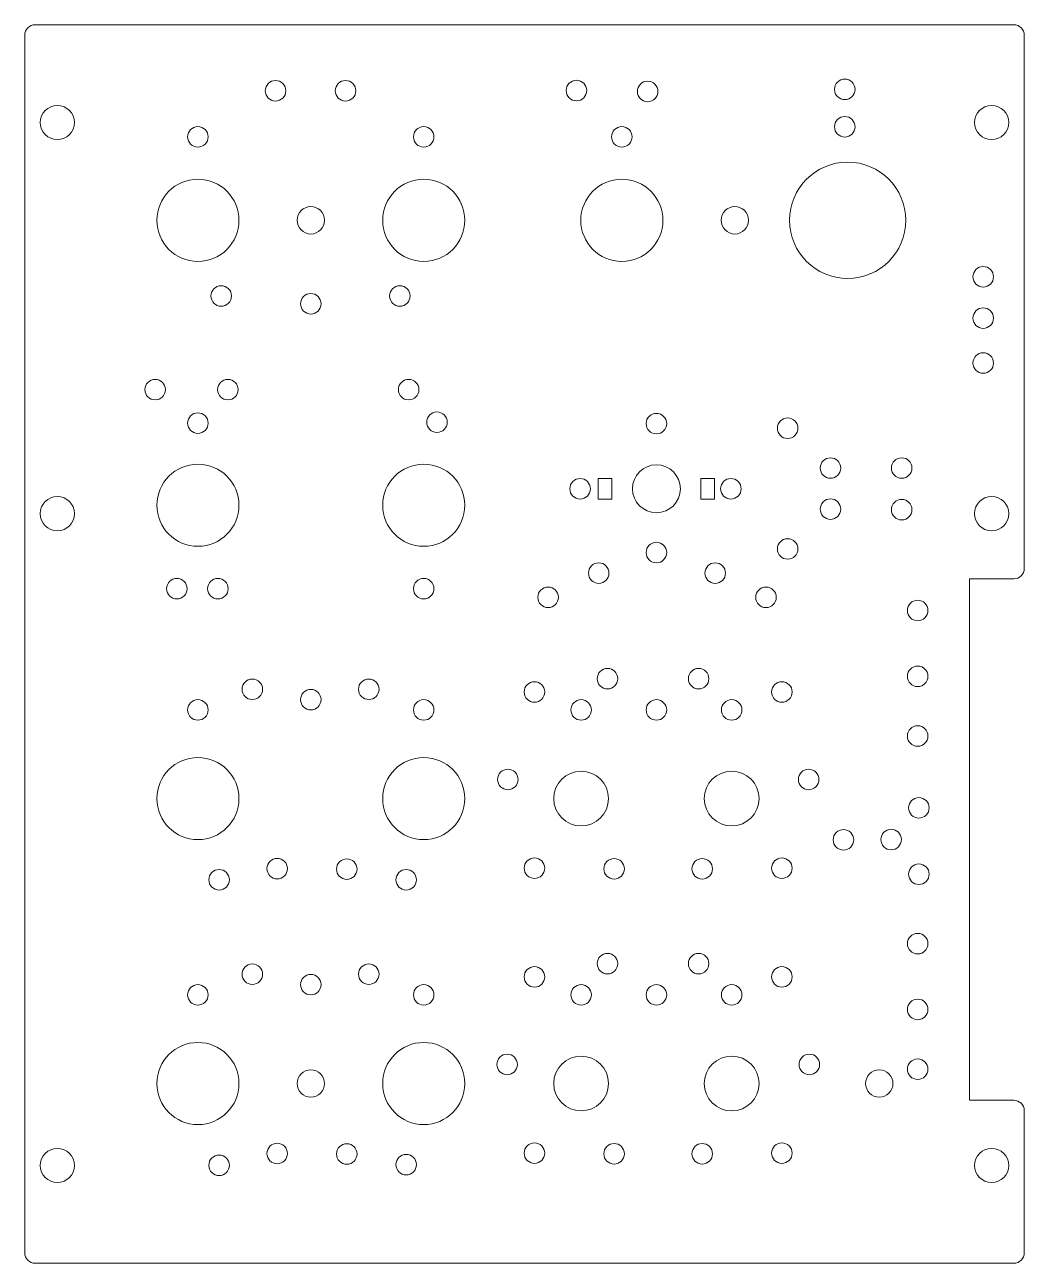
# Model space of a CAD drawing. Header units: millimetres. Extents: x -209 to 236, y -93 to 88.
# Drawn here: x 90.3 to 236.4, y -93.1 to 87.9 of the extents above; entities that cross this region are included whole.
import ezdxf

# ---------------------------------------------------------------- set-up
doc = ezdxf.new("R2010")
doc.units = ezdxf.units.MM
doc.header["$MEASUREMENT"] = 0
doc.layers.add('LED', color=7, linetype='Continuous')

msp = doc.modelspace()

# ---------------------------------------------------------------- linework, layer by layer
at = {"layer": 'LED', "color": 251, "lineweight": 9}
for points in [[(174.1056, 18.6214), (176.1056, 18.6214), (176.1056, 21.6214), (174.1056, 21.6214), (174.1056, 18.6214)], [(189.1056, 18.6214), (191.1056, 18.6214), (191.1056, 21.6214), (189.1056, 21.6214), (189.1056, 18.6214)]]:
    msp.add_lwpolyline(points, close=True, dxfattribs=at)
at = {"layer": 'LED', "color": 114, "lineweight": 9}
for centre in [(126.9519, 78.2746), (137.1825, 78.2746), (170.9166, 78.3094), (181.3236, 78.1771), (210.1307, 78.4857), (210.1307, 73.0177), (115.6057, 71.5422), (148.6057, 71.5422), (177.5556, 71.5421), (230.3624, 51.1003), (119.0151, 48.2933), (145.1193, 48.2933), (132.1057, 47.1504), (230.3624, 45.0588), (230.3624, 38.4884), (109.3561, 34.609), (119.9835, 34.609), (146.397, 34.6087), (115.6056, 29.7141), (150.5421, 29.8462), (182.6058, 29.6407), (201.782, 28.9636), (208.0438, 23.1428), (218.4508, 23.1428), (171.4536, 20.1213), (193.4932, 20.1213), (208.0438, 17.1456), (218.4508, 17.0574), (201.782, 11.3247), (182.6058, 10.7949), (174.1777, 7.7969), (191.1992, 7.7969), (112.5301, 5.5129), (118.5274, 5.5129), (148.6057, 5.5129), (166.7811, 4.2561), (198.6194, 4.2561), (220.7863, 2.3298), (175.4541, -7.6364), (188.7715, -7.6364), (220.7863, -7.2835), (123.5532, -9.1812), (140.5744, -9.1812), (164.7825, -9.5767), (200.9422, -9.5767), (115.6056, -12.2001), (132.1057, -10.7001), (148.6057, -12.2001), (171.6057, -12.2001), (182.6057, -12.2001), (193.6057, -12.2001), (220.7863, -16.0147), (160.8944, -22.3649), (204.8541, -22.3649), (220.9627, -26.5101), (209.9385, -31.1841), (216.9059, -31.1412), (127.1899, -35.391), (137.3557, -35.4642), (164.7825, -35.3295), (176.4242, -35.4177), (189.3006, -35.4177), (200.9422, -35.3295), (118.7011, -37.0181), (146.0414, -37.0181), (220.9627, -36.2108), (220.7863, -46.3538), (175.4541, -49.2744), (188.7715, -49.2744), (123.5532, -50.8192), (140.5744, -50.8192), (164.7825, -51.2147), (200.9422, -51.2147), (115.6056, -53.8381), (132.1057, -52.3381), (148.6057, -53.8381), (171.6057, -53.8381), (182.6057, -53.8381), (193.6057, -53.8381), (220.7863, -55.9671), (160.7944, -64.0029), (204.9541, -64.0029), (220.7863, -64.6983), (127.1899, -77.0188), (137.3557, -77.092), (164.7825, -76.9675), (176.4242, -77.0557), (189.3006, -77.0557), (200.9422, -76.9675), (118.7011, -78.7459), (146.0414, -78.6459)]:
    msp.add_ellipse(centre, major_axis=(0, 1.5), ratio=1, dxfattribs=at)
at = {"layer": 'LED', "color": 250, "lineweight": 9}
for centre, major_axis in [((95.0682, 73.6338), (0, 2.5)), ((231.5932, 73.6338), (0, 2.5)), ((210.5556, 59.3464), (0, 8.5)), ((115.6056, 59.3463), (0, 6)), ((148.6056, 59.3463), (0, 6)), ((177.5556, 59.3463), (0, 6)), ((132.1056, 59.3464), (0, 2)), ((194.0556, 59.3464), (0, 2)), ((95.0682, 16.4838), (0, 2.5)), ((231.5932, 16.4838), (0, 2.5)), ((115.6056, -25.1541), (0, 6)), ((148.6056, -25.1541), (0, 6)), ((171.6057, -25.1541), (0, 4)), ((193.6056, -25.1541), (0, 4)), ((115.6056, -66.7921), (0, 6)), ((148.6056, -66.7921), (0, 6)), ((171.6057, -66.7921), (0, 4)), ((193.6056, -66.7972), (0, 4)), ((132.1056, -66.7921), (0, 2)), ((215.1784, -66.7921), (0, 2)), ((95.0682, -78.7662), (0, 2.5)), ((231.5932, -78.7662), (0, 2.5))]:
    msp.add_ellipse(centre, major_axis=major_axis, ratio=1, dxfattribs=at)
at = {"layer": 'LED', "color": 251, "lineweight": 9}
for centre, major_axis in [((115.6056, 17.7089), (0, 6)), ((148.6056, 17.7089), (0, 6)), ((182.6056, 20.1214), (0, 3.5))]:
    msp.add_ellipse(centre, major_axis=major_axis, ratio=1, dxfattribs=at)
at = {"layer": 'LED', "color": 250, "lineweight": 9}
msp.add_open_spline([(234.8557, -69.2412), (235.2537, -69.2414), (235.6354, -69.3998), (235.9167, -69.6814), (235.9167, -69.6814), (236.198, -69.9631), (236.3559, -70.3431), (236.3557, -70.7412), (236.3557, -70.7412), (236.3557, -70.7412), (236.3557, -91.5537), (236.3557, -91.5537), (236.3557, -91.5537), (236.3554, -91.9517), (236.197, -92.3334), (235.9154, -92.6147), (235.9154, -92.6147), (235.6337, -92.896), (235.2537, -93.0539), (234.8557, -93.0537), (234.8557, -93.0537), (234.8557, -93.0537), (91.8057, -93.0537), (91.8057, -93.0537), (91.8057, -93.0537), (91.4076, -93.0534), (91.0259, -92.895), (90.7446, -92.6134), (90.7446, -92.6134), (90.4633, -92.3317), (90.3054, -91.9517), (90.3057, -91.5537), (90.3057, -91.5537), (90.3057, -91.5537), (90.3057, 86.4213), (90.3057, 86.4213), (90.3057, 86.4213), (90.3059, 86.8194), (90.4643, 87.2011), (90.746, 87.4824), (90.746, 87.4824), (91.0276, 87.7637), (91.4076, 87.9216), (91.8057, 87.9213), (91.8057, 87.9213), (91.8057, 87.9213), (234.8557, 87.9213), (234.8557, 87.9213), (234.8557, 87.9213), (235.2537, 87.9211), (235.6354, 87.7627), (235.9167, 87.4811), (235.9167, 87.4811), (236.198, 87.1994), (236.3559, 86.8194), (236.3557, 86.4213), (236.3557, 86.4213), (236.3557, 86.4213), (236.3557, 8.4588), (236.3557, 8.4588), (236.3557, 8.4588), (236.3554, 8.0608), (236.197, 7.6791), (235.9154, 7.3978), (235.9154, 7.3978), (235.6337, 7.1165), (235.2537, 6.9586), (234.8557, 6.9588), (234.8557, 6.9588), (234.8557, 6.9588), (228.3432, 6.9588), (228.3432, 6.9588), (228.3432, 6.9588), (228.3432, 6.9588), (228.3432, -69.2412), (228.3432, -69.2412), (228.3432, -69.2412), (228.3432, -69.2412), (234.8557, -69.2412), (234.8557, -69.2412)], degree=3, knots=[0, 0, 0, 0, 0.04761905, 0.04761905, 0.04761905, 0.04761905, 0.0952381, 0.0952381, 0.0952381, 0.0952381, 0.14285714, 0.14285714, 0.14285714, 0.14285714, 0.19047619, 0.19047619, 0.19047619, 0.19047619, 0.23809524, 0.23809524, 0.23809524, 0.23809524, 0.28571429, 0.28571429, 0.28571429, 0.28571429, 0.33333333, 0.33333333, 0.33333333, 0.33333333, 0.38095238, 0.38095238, 0.38095238, 0.38095238, 0.42857143, 0.42857143, 0.42857143, 0.42857143, 0.47619048, 0.47619048, 0.47619048, 0.47619048, 0.52380952, 0.52380952, 0.52380952, 0.52380952, 0.57142857, 0.57142857, 0.57142857, 0.57142857, 0.61904762, 0.61904762, 0.61904762, 0.61904762, 0.66666667, 0.66666667, 0.66666667, 0.66666667, 0.71428571, 0.71428571, 0.71428571, 0.71428571, 0.76190476, 0.76190476, 0.76190476, 0.76190476, 0.80952381, 0.80952381, 0.80952381, 0.80952381, 0.85714286, 0.85714286, 0.85714286, 0.85714286, 0.9047619, 0.9047619, 0.9047619, 0.9047619, 1, 1, 1, 1], dxfattribs=at)

doc.saveas('drawing.dxf')
